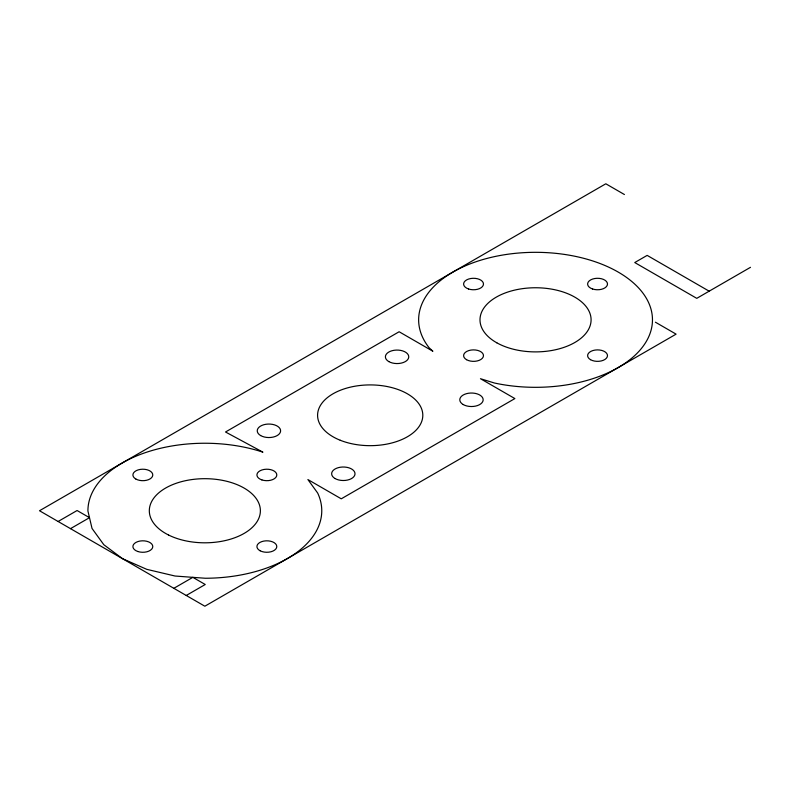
<?xml version="1.0" encoding="UTF-8"?>
<svg xmlns="http://www.w3.org/2000/svg" width="790" height="790" viewBox="0 0 790 790"><rect width="100%" height="100%" fill="white"/><g stroke="black" fill="none" stroke-linecap="round" stroke-linejoin="round"><path stroke-width="1.19" d="M58.105 521.489L77.094 510.518L89.497 517.677L70.498 528.648M173.849 588.313L192.839 577.342L205.301 578.25A116.92 67.505 0 0 0 317.659 493.019L307.893 479.55L341.26 498.816L514.873 398.575L480.458 378.706L494.402 383.002A116.92 67.505 0 0 0 651.908 326.418A116.92 67.505 0 0 0 516.462 253.225A116.92 67.505 0 0 0 429.069 347.699L432.871 351.234L399.128 331.751L225.515 431.992L262.912 452.156A116.92 67.505 0 0 0 87.927 511.012L92.035 528.471L103.826 544.725L122.499 558.668L146.782 569.343L175.025 576.019L192.839 577.342L205.242 584.501L186.243 595.472M750.5 267.316L696.76 298.344L634.755 262.547L647.158 255.387L709.163 291.184M624.416 194.528L605.821 183.784L39.5 510.745L204.847 606.216L676.092 334.14L655.424 322.211M496.801 342.801A55.537 32.064 0 0 0 589.38 327.702A55.537 32.064 0 0 0 520.452 288.962A55.537 32.064 0 0 0 496.801 342.801M340.233 440.257A52.614 30.376 0 0 0 422.63 417.782A52.614 30.376 0 0 0 347.728 387.821A52.614 30.376 0 0 0 340.233 440.257M260.651 435.567A11.692 6.755 0 0 0 280.213 432.545A11.692 6.755 0 0 0 265.894 424.279A11.692 6.755 0 0 0 260.651 435.567M388.799 361.583A11.692 6.755 0 0 0 408.361 358.561A11.692 6.755 0 0 0 394.042 350.296A11.692 6.755 0 0 0 388.799 361.583M463.207 404.549A11.692 6.755 0 0 0 482.769 401.518A11.692 6.755 0 0 0 468.45 393.252A11.692 6.755 0 0 0 463.207 404.549M335.059 478.533A11.692 6.755 0 0 0 354.621 475.501A11.692 6.755 0 0 0 340.302 467.236A11.692 6.755 0 0 0 335.059 478.533M168.596 535.037A55.537 32.064 0 0 0 259.406 516.729A55.537 32.064 0 0 0 186.539 480.478A55.537 32.064 0 0 0 168.596 535.037M261.885 479.915A9.934 5.737 0 0 0 276.796 474.948A9.934 5.737 0 0 0 261.885 469.981A9.934 5.737 0 0 0 261.885 479.915M137.875 551.519A9.934 5.737 0 0 0 152.776 546.542A9.934 5.737 0 0 0 137.875 541.575A9.934 5.737 0 0 0 137.875 551.519M592.579 288.992A9.934 5.737 0 0 0 607.49 284.025A9.934 5.737 0 0 0 592.579 279.058A9.934 5.737 0 0 0 592.579 288.992M466.515 359.677A9.934 5.737 0 0 0 483.134 357.11A9.934 5.737 0 0 0 470.968 350.079A9.934 5.737 0 0 0 466.515 359.677M590.525 359.677A9.934 5.737 0 0 0 607.145 357.11A9.934 5.737 0 0 0 594.979 350.079A9.934 5.737 0 0 0 590.525 359.677M468.569 288.992A9.934 5.737 0 0 0 483.48 284.025A9.934 5.737 0 0 0 468.569 279.058A9.934 5.737 0 0 0 468.569 288.992M135.811 479.007A9.934 5.737 0 0 0 152.44 476.439A9.934 5.737 0 0 0 140.274 469.408A9.934 5.737 0 0 0 135.811 479.007M260.167 550.788A9.934 5.737 0 0 0 276.559 547.766A9.934 5.737 0 0 0 263.83 541.081A9.934 5.737 0 0 0 260.167 550.788"/></g></svg>
